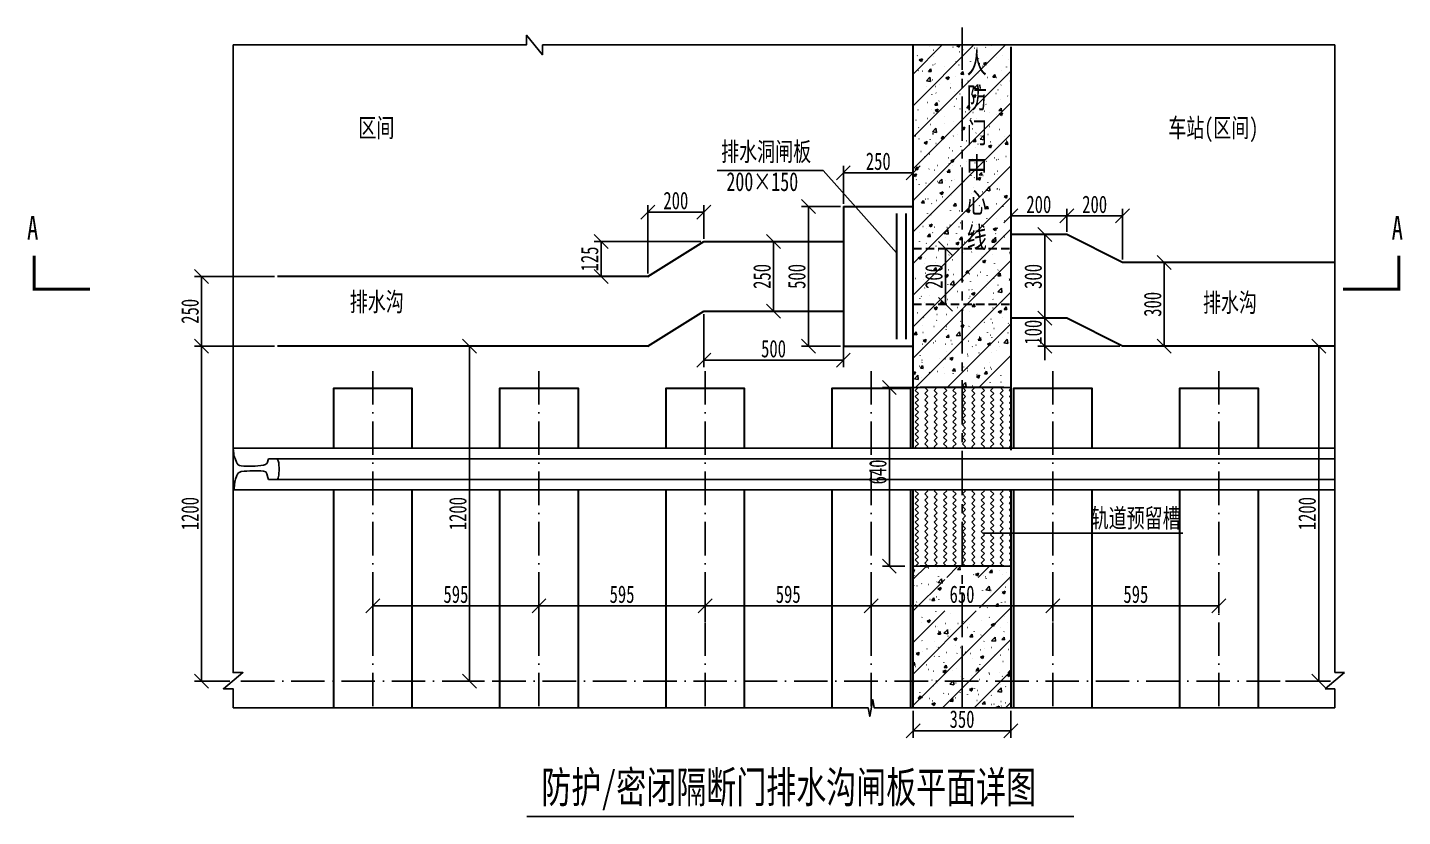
# Model space of a CAD drawing. Header units: inches. Extents: x 536665 to 586219, y -13730 to -6296.
# Drawn here: x 554444 to 559368, y -9518 to -6691 of the extents above; entities that cross this region are included whole.
import ezdxf

# ---------------------------------------------------------------- set-up
doc = ezdxf.new("R2010")
doc.units = ezdxf.units.IN
doc.header["$MEASUREMENT"] = 0
doc.header["$PDSIZE"] = -20
for name, pattern in [('1104', [0.3, 0.2, -0.1]), ('ACAD_ISO10W100', [18, 12, -3, 0, -3]), ('CENTER', [50.8, 31.75, -6.35, 6.35, -6.35])]:
    doc.linetypes.add(name, pattern=pattern)
doc.layers.get('DEFPOINTS').update_dxf_attribs({"color": 250})
for name, color, linetype in [('2', 4, 'Continuous'), ('DIM_IDEN', 3, 'Continuous'), ('DIM_SYMB', 3, 'Continuous'), ('PUB_TEXT', 7, 'Continuous'), ('尺寸标注', 7, 'Continuous'), ('标注', 7, 'Continuous'), ('道床', 6, 'Continuous'), ('道床钢筋', 5, 'Continuous'), ('钢轨', 7, 'Continuous')]:
    doc.layers.add(name, color=color, linetype=linetype)
doc.styles.add('HZ', font='SimSun.ttf', dxfattribs={"width": 0.7})
doc.styles.add('图标注', font='SimSun.ttf', dxfattribs={"width": 0.7})
doc.styles.add('钢筋符号', font='hz-g.shx', dxfattribs={"width": 0.7, "height": 75, "bigfont": '@extfont2.shx'})
doc.dimstyles.new('尺寸标注', dxfattribs={"dimtxt": 62.5, "dimasz": 50, "dimexe": 25, "dimexo": 10, "dimgap": 10, "dimtad": 1, "dimdec": 0, "dimzin": 0, "dimdsep": 46, "dimtxsty": 'HZ', "dimblk": 'OBLIQUE', "dimcen": 0.09, "dimclrt": 7, "dimazin": 2, "dimtfac": 1, "dimtdec": 0, "dimtix": 1, "dimtmove": 1, "dimatfit": 3, "dimfxl": 0, "dimtolj": 1, "dimtzin": 0, "dimarcsym": 0})
pattern_1 = [(0, (605930.54, -5268.755), (33.75, 11.25), [22.5, -4500000000]), (135, (605930.54, -5268.755), (0, 22.4999964), [15.9099, -31.8198]), (225, (605930.54, -5268.755), (2e-15, 22.4999964), [15.9099, -31.8198])]

# ---------------------------------------------------------------- blocks, each defined once
blk = doc.blocks.new('_OBLIQUE')
at = {"color": 0, "linetype": 'ByBlock'}
blk.add_line((-0.5, -0.5), (0.5, 0.5), dxfattribs=at)
blk = doc.blocks.new('*D2')
at = {"layer": 'DEFPOINTS', "color": 0, "transparency": 16777216}
for p in [(557965.5, -7366.4), (557965.5, -7433), (558165.5, -7433)]:
    blk.add_point(p, dxfattribs=at)
at = {"layer": '尺寸标注', "color": 0, "lineweight": -2, "transparency": 16777216}
for p, q in [((557965.5, -7423), (557965.5, -7341.4)), ((558165.5, -7366.4), (557965.5, -7366.4)), ((558165.5, -7423), (558165.5, -7341.4))]:
    blk.add_line(p, q, dxfattribs=at)
at = {"layer": '尺寸标注', "color": 0, "lineweight": -2, "transparency": 16777216, "xscale": 50, "yscale": 50, "zscale": 50, "rotation": 180}
blk.add_blockref('_OBLIQUE', (557965.5, -7366.4), dxfattribs=at)
at = {"layer": '尺寸标注', "color": 0, "lineweight": -2, "transparency": 16777216, "xscale": 50, "yscale": 50, "zscale": 50}
blk.add_blockref('_OBLIQUE', (558165.5, -7366.4), dxfattribs=at)
at = {"layer": '尺寸标注', "color": 7, "transparency": 16777216, "insert": (558065.5, -7325.1), "char_height": 62.5, "attachment_point": 5, "style": 'HZ'}
blk.add_mtext('\\A1;200', dxfattribs=at)
blk = doc.blocks.new('*D9')
at = {"layer": 'DEFPOINTS', "color": 0, "transparency": 16777216}
for p in [(557660.5, -7981), (557530.2, -8621), (557595.7, -8621)]:
    blk.add_point(p, dxfattribs=at)
at = {"layer": '尺寸标注', "color": 0, "lineweight": -2, "transparency": 16777216}
for p, q in [((557650.5, -7981), (557505.2, -7981)), ((557530.2, -7981), (557530.2, -8621)), ((557585.7, -8621), (557505.2, -8621))]:
    blk.add_line(p, q, dxfattribs=at)
at = {"layer": '尺寸标注', "color": 0, "lineweight": -2, "transparency": 16777216, "xscale": 50, "yscale": 50, "zscale": 50}
for p, rotation in [((557530.2, -7981), 90), ((557530.2, -8621), 270)]:
    blk.add_blockref('_OBLIQUE', p, dxfattribs=dict(at, rotation=rotation))
at = {"layer": '尺寸标注', "color": 7, "transparency": 16777216, "insert": (557489, -8283.7), "char_height": 62.5, "attachment_point": 5, "rotation": 90, "style": 'HZ'}
blk.add_mtext('\\A1;640', dxfattribs=at)
blk = doc.blocks.new('*D3')
at = {"layer": 'DEFPOINTS', "color": 0, "transparency": 16777216}
for p in [(558115.5, -8763.5), (557465.5, -8838.3), (558115.5, -8829.3)]:
    blk.add_point(p, dxfattribs=at)
at = {"layer": '尺寸标注', "color": 0, "lineweight": -2, "transparency": 16777216}
for p, q in [((557465.5, -8828.3), (557465.5, -8738.5)), ((557465.5, -8763.5), (558115.5, -8763.5)), ((558115.5, -8819.3), (558115.5, -8738.5))]:
    blk.add_line(p, q, dxfattribs=at)
at = {"layer": '尺寸标注', "color": 0, "lineweight": -2, "transparency": 16777216, "xscale": 50, "yscale": 50, "zscale": 50, "rotation": 180}
blk.add_blockref('_OBLIQUE', (557465.5, -8763.5), dxfattribs=at)
at = {"layer": '尺寸标注', "color": 0, "lineweight": -2, "transparency": 16777216, "xscale": 50, "yscale": 50, "zscale": 50}
blk.add_blockref('_OBLIQUE', (558115.5, -8763.5), dxfattribs=at)
at = {"layer": '尺寸标注', "color": 7, "transparency": 16777216, "insert": (557790.5, -8722.2), "char_height": 62.5, "attachment_point": 5, "style": 'HZ'}
blk.add_mtext('\\A1;650', dxfattribs=at)
blk = doc.blocks.new('*D4')
at = {"layer": 'DEFPOINTS', "color": 0, "transparency": 16777216}
for p in [(556870.5, -8763.5), (557465.5, -8805.7), (556870.5, -8830.3)]:
    blk.add_point(p, dxfattribs=at)
at = {"layer": '尺寸标注', "color": 0, "lineweight": -2, "transparency": 16777216}
for p, q in [((556870.5, -8820.3), (556870.5, -8738.5)), ((557465.5, -8763.5), (556870.5, -8763.5)), ((557465.5, -8795.7), (557465.5, -8738.5))]:
    blk.add_line(p, q, dxfattribs=at)
at = {"layer": '尺寸标注', "color": 0, "lineweight": -2, "transparency": 16777216, "xscale": 50, "yscale": 50, "zscale": 50, "rotation": 180}
blk.add_blockref('_OBLIQUE', (556870.5, -8763.5), dxfattribs=at)
at = {"layer": '尺寸标注', "color": 0, "lineweight": -2, "transparency": 16777216, "xscale": 50, "yscale": 50, "zscale": 50}
blk.add_blockref('_OBLIQUE', (557465.5, -8763.5), dxfattribs=at)
at = {"layer": '尺寸标注', "color": 7, "transparency": 16777216, "insert": (557168, -8722.2), "char_height": 62.5, "attachment_point": 5, "style": 'HZ'}
blk.add_mtext('\\A1;595', dxfattribs=at)
blk = doc.blocks.new('*D10')
at = {"layer": 'DEFPOINTS', "color": 0, "transparency": 16777216}
for p in [(555067.2, -7833), (555338.7, -7833), (555178.4, -9033)]:
    blk.add_point(p, dxfattribs=at)
at = {"layer": '尺寸标注', "color": 0, "lineweight": -2, "transparency": 16777216}
for p, q in [((555328.7, -7833), (555042.2, -7833)), ((555067.2, -9033), (555067.2, -7833)), ((555168.4, -9033), (555042.2, -9033))]:
    blk.add_line(p, q, dxfattribs=at)
at = {"layer": '尺寸标注', "color": 0, "lineweight": -2, "transparency": 16777216, "xscale": 50, "yscale": 50, "zscale": 50}
for p, rotation in [((555067.2, -7833), 90), ((555067.2, -9033), 270)]:
    blk.add_blockref('_OBLIQUE', p, dxfattribs=dict(at, rotation=rotation))
at = {"layer": '尺寸标注', "color": 7, "transparency": 16777216, "insert": (555026, -8433), "char_height": 62.5, "attachment_point": 5, "rotation": 90, "style": 'HZ'}
blk.add_mtext('\\A1;1200', dxfattribs=at)
blk = doc.blocks.new('*D11')
at = {"layer": 'DEFPOINTS', "color": 0, "transparency": 16777216}
for p in [(555067.2, -7583), (555338.7, -7583), (555338.7, -7833)]:
    blk.add_point(p, dxfattribs=at)
at = {"layer": '尺寸标注', "color": 0, "lineweight": -2, "transparency": 16777216}
for p, q in [((555328.7, -7583), (555042.2, -7583)), ((555067.2, -7833), (555067.2, -7583)), ((555328.7, -7833), (555042.2, -7833))]:
    blk.add_line(p, q, dxfattribs=at)
at = {"layer": '尺寸标注', "color": 0, "lineweight": -2, "transparency": 16777216, "xscale": 50, "yscale": 50, "zscale": 50}
for p, rotation in [((555067.2, -7583), 90), ((555067.2, -7833), 270)]:
    blk.add_blockref('_OBLIQUE', p, dxfattribs=dict(at, rotation=rotation))
at = {"layer": '尺寸标注', "color": 7, "transparency": 16777216, "insert": (555026, -7708), "char_height": 62.5, "attachment_point": 5, "rotation": 90, "style": 'HZ'}
blk.add_mtext('\\A1;250', dxfattribs=at)
blk = doc.blocks.new('*D5')
at = {"layer": 'DEFPOINTS', "color": 0, "transparency": 16777216}
for p in [(557365.5, -7333), (557240.2, -7833), (557365.5, -7833)]:
    blk.add_point(p, dxfattribs=at)
at = {"layer": '尺寸标注', "color": 0, "lineweight": -2, "transparency": 16777216}
for p, q in [((557355.5, -7333), (557215.2, -7333)), ((557240.2, -7333), (557240.2, -7833)), ((557355.5, -7833), (557215.2, -7833))]:
    blk.add_line(p, q, dxfattribs=at)
at = {"layer": '尺寸标注', "color": 0, "lineweight": -2, "transparency": 16777216, "xscale": 50, "yscale": 50, "zscale": 50}
for p, rotation in [((557240.2, -7333), 90), ((557240.2, -7833), 270)]:
    blk.add_blockref('_OBLIQUE', p, dxfattribs=dict(at, rotation=rotation))
at = {"layer": '尺寸标注', "color": 7, "transparency": 16777216, "insert": (557199, -7583), "char_height": 62.5, "attachment_point": 5, "rotation": 90, "style": 'HZ'}
blk.add_mtext('\\A1;500', dxfattribs=at)
blk = doc.blocks.new('*D12')
at = {"layer": 'DEFPOINTS', "color": 0, "transparency": 16777216}
for p in [(558459.9, -7533), (558445, -7833), (558514.5, -7833)]:
    blk.add_point(p, dxfattribs=at)
at = {"layer": '尺寸标注', "color": 0, "lineweight": -2, "transparency": 16777216}
for p, q in [((558469.9, -7533), (558539.5, -7533)), ((558514.5, -7533), (558514.5, -7833)), ((558455, -7833), (558539.5, -7833))]:
    blk.add_line(p, q, dxfattribs=at)
at = {"layer": '尺寸标注', "color": 0, "lineweight": -2, "transparency": 16777216, "xscale": 50, "yscale": 50, "zscale": 50}
for p, rotation in [((558514.5, -7533), 90), ((558514.5, -7833), 270)]:
    blk.add_blockref('_OBLIQUE', p, dxfattribs=dict(at, rotation=rotation))
at = {"layer": '尺寸标注', "color": 7, "transparency": 16777216, "insert": (558473.3, -7683), "char_height": 62.5, "attachment_point": 5, "rotation": 90, "style": 'HZ'}
blk.add_mtext('\\A1;300', dxfattribs=at)
blk = doc.blocks.new('*D13')
at = {"layer": 'DEFPOINTS', "color": 0, "transparency": 16777216}
for p in [(556275.5, -8763.5), (556275.5, -8830.3), (556870.5, -8830.3)]:
    blk.add_point(p, dxfattribs=at)
at = {"layer": '尺寸标注', "color": 0, "lineweight": -2, "transparency": 16777216}
for p, q in [((556275.5, -8820.3), (556275.5, -8738.5)), ((556870.5, -8763.5), (556275.5, -8763.5)), ((556870.5, -8820.3), (556870.5, -8738.5))]:
    blk.add_line(p, q, dxfattribs=at)
at = {"layer": '尺寸标注', "color": 0, "lineweight": -2, "transparency": 16777216, "xscale": 50, "yscale": 50, "zscale": 50, "rotation": 180}
blk.add_blockref('_OBLIQUE', (556275.5, -8763.5), dxfattribs=at)
at = {"layer": '尺寸标注', "color": 0, "lineweight": -2, "transparency": 16777216, "xscale": 50, "yscale": 50, "zscale": 50}
blk.add_blockref('_OBLIQUE', (556870.5, -8763.5), dxfattribs=at)
at = {"layer": '尺寸标注', "color": 7, "transparency": 16777216, "insert": (556573, -8722.2), "char_height": 62.5, "attachment_point": 5, "style": 'HZ'}
blk.add_mtext('\\A1;595', dxfattribs=at)
blk = doc.blocks.new('*D14')
at = {"layer": 'DEFPOINTS', "color": 0, "transparency": 16777216}
for p in [(557615.5, -9129.3), (557965.5, -9129.3), (557965.5, -9211)]:
    blk.add_point(p, dxfattribs=at)
at = {"layer": '尺寸标注', "color": 0, "lineweight": -2, "transparency": 16777216}
for p, q in [((557615.5, -9139.3), (557615.5, -9236)), ((557965.5, -9139.3), (557965.5, -9236)), ((557615.5, -9211), (557965.5, -9211))]:
    blk.add_line(p, q, dxfattribs=at)
at = {"layer": '尺寸标注', "color": 0, "lineweight": -2, "transparency": 16777216, "xscale": 50, "yscale": 50, "zscale": 50, "rotation": 180}
blk.add_blockref('_OBLIQUE', (557615.5, -9211), dxfattribs=at)
at = {"layer": '尺寸标注', "color": 0, "lineweight": -2, "transparency": 16777216, "xscale": 50, "yscale": 50, "zscale": 50}
blk.add_blockref('_OBLIQUE', (557965.5, -9211), dxfattribs=at)
at = {"layer": '尺寸标注', "color": 7, "transparency": 16777216, "insert": (557790.5, -9169.7), "char_height": 62.5, "attachment_point": 5, "style": 'HZ'}
blk.add_mtext('\\A1;350', dxfattribs=at)
blk = doc.blocks.new('*D15')
at = {"layer": 'DEFPOINTS', "color": 0, "transparency": 16777216}
for p in [(558115.5, -8673.9), (558710.5, -8673.9), (558710.5, -8763.5)]:
    blk.add_point(p, dxfattribs=at)
at = {"layer": '尺寸标注', "color": 0, "lineweight": -2, "transparency": 16777216}
for p, q in [((558115.5, -8683.9), (558115.5, -8788.5)), ((558710.5, -8683.9), (558710.5, -8788.5)), ((558115.5, -8763.5), (558710.5, -8763.5))]:
    blk.add_line(p, q, dxfattribs=at)
at = {"layer": '尺寸标注', "color": 0, "lineweight": -2, "transparency": 16777216, "xscale": 50, "yscale": 50, "zscale": 50, "rotation": 180}
blk.add_blockref('_OBLIQUE', (558115.5, -8763.5), dxfattribs=at)
at = {"layer": '尺寸标注', "color": 0, "lineweight": -2, "transparency": 16777216, "xscale": 50, "yscale": 50, "zscale": 50}
blk.add_blockref('_OBLIQUE', (558710.5, -8763.5), dxfattribs=at)
at = {"layer": '尺寸标注', "color": 7, "transparency": 16777216, "insert": (558413, -8722.2), "char_height": 62.5, "attachment_point": 5, "style": 'HZ'}
blk.add_mtext('\\A1;595', dxfattribs=at)
blk = doc.blocks.new('*D16')
at = {"layer": 'DEFPOINTS', "color": 0, "transparency": 16777216}
for p in [(557731.4, -7483), (557760.7, -7483), (557739.1, -7683)]:
    blk.add_point(p, dxfattribs=at)
at = {"layer": '尺寸标注', "color": 0, "lineweight": -2, "transparency": 16777216}
for p, q in [((557750.7, -7483), (557706.4, -7483)), ((557731.4, -7683), (557731.4, -7483)), ((557729.1, -7683), (557706.4, -7683))]:
    blk.add_line(p, q, dxfattribs=at)
at = {"layer": '尺寸标注', "color": 0, "lineweight": -2, "transparency": 16777216, "xscale": 50, "yscale": 50, "zscale": 50}
for p, rotation in [((557731.4, -7483), 90), ((557731.4, -7683), 270)]:
    blk.add_blockref('_OBLIQUE', p, dxfattribs=dict(at, rotation=rotation))
at = {"layer": '尺寸标注', "color": 7, "transparency": 16777216, "insert": (557690.1, -7583), "char_height": 62.5, "attachment_point": 5, "rotation": 90, "style": 'HZ'}
blk.add_mtext('\\A1;200', dxfattribs=at)
blk = doc.blocks.new('*D21')
at = {"layer": 'DEFPOINTS', "color": 0, "transparency": 16777216}
for p in [(557615.5, -7212), (557365.5, -7333), (557615.5, -7333)]:
    blk.add_point(p, dxfattribs=at)
at = {"layer": '尺寸标注', "color": 0, "lineweight": -2, "transparency": 16777216}
for p, q in [((557365.5, -7323), (557365.5, -7187)), ((557615.5, -7323), (557615.5, -7187)), ((557365.5, -7212), (557615.5, -7212))]:
    blk.add_line(p, q, dxfattribs=at)
at = {"layer": '尺寸标注', "color": 0, "lineweight": -2, "transparency": 16777216, "xscale": 50, "yscale": 50, "zscale": 50, "rotation": 180}
blk.add_blockref('_OBLIQUE', (557365.5, -7212), dxfattribs=at)
at = {"layer": '尺寸标注', "color": 0, "lineweight": -2, "transparency": 16777216, "xscale": 50, "yscale": 50, "zscale": 50}
blk.add_blockref('_OBLIQUE', (557615.5, -7212), dxfattribs=at)
at = {"layer": '尺寸标注', "color": 7, "transparency": 16777216, "insert": (557490.5, -7170.7), "char_height": 62.5, "attachment_point": 5, "style": 'HZ'}
blk.add_mtext('\\A1;250', dxfattribs=at)
blk = doc.blocks.new('*D22')
at = {"layer": 'DEFPOINTS', "color": 0, "transparency": 16777216}
for p in [(556087.8, -7833), (556026.3, -9033), (556087.8, -9033)]:
    blk.add_point(p, dxfattribs=at)
at = {"layer": '尺寸标注', "color": 0, "lineweight": -2, "transparency": 16777216}
for p, q in [((556077.8, -7833), (556001.3, -7833)), ((556026.3, -7833), (556026.3, -9033)), ((556077.8, -9033), (556001.3, -9033))]:
    blk.add_line(p, q, dxfattribs=at)
at = {"layer": '尺寸标注', "color": 0, "lineweight": -2, "transparency": 16777216, "xscale": 50, "yscale": 50, "zscale": 50}
for p, rotation in [((556026.3, -7833), 90), ((556026.3, -9033), 270)]:
    blk.add_blockref('_OBLIQUE', p, dxfattribs=dict(at, rotation=rotation))
at = {"layer": '尺寸标注', "color": 7, "transparency": 16777216, "insert": (555985.1, -8433), "char_height": 62.5, "attachment_point": 5, "rotation": 90, "style": 'HZ'}
blk.add_mtext('\\A1;1200', dxfattribs=at)
blk = doc.blocks.new('*D23')
at = {"layer": 'DEFPOINTS', "color": 0, "transparency": 16777216}
for p in [(558065.7, -7433), (558065.5, -7733), (558086.6, -7733)]:
    blk.add_point(p, dxfattribs=at)
at = {"layer": '尺寸标注', "color": 0, "lineweight": -2, "transparency": 16777216}
for p, q in [((558075.7, -7433), (558111.6, -7433)), ((558086.6, -7433), (558086.6, -7733)), ((558075.5, -7733), (558111.6, -7733))]:
    blk.add_line(p, q, dxfattribs=at)
at = {"layer": '尺寸标注', "color": 0, "lineweight": -2, "transparency": 16777216, "xscale": 50, "yscale": 50, "zscale": 50}
for p, rotation in [((558086.6, -7433), 90), ((558086.6, -7733), 270)]:
    blk.add_blockref('_OBLIQUE', p, dxfattribs=dict(at, rotation=rotation))
at = {"layer": '尺寸标注', "color": 7, "transparency": 16777216, "insert": (558045.4, -7583), "char_height": 62.5, "attachment_point": 5, "rotation": 90, "style": 'HZ'}
blk.add_mtext('\\A1;300', dxfattribs=at)
blk = doc.blocks.new('*D24')
at = {"layer": 'DEFPOINTS', "color": 0, "transparency": 16777216}
for p in [(558365.5, -7366.4), (558165.5, -7433), (558365.5, -7533)]:
    blk.add_point(p, dxfattribs=at)
at = {"layer": '尺寸标注', "color": 0, "lineweight": -2, "transparency": 16777216}
for p, q in [((558165.5, -7423), (558165.5, -7341.4)), ((558165.5, -7366.4), (558365.5, -7366.4)), ((558365.5, -7523), (558365.5, -7341.4))]:
    blk.add_line(p, q, dxfattribs=at)
at = {"layer": '尺寸标注', "color": 0, "lineweight": -2, "transparency": 16777216, "xscale": 50, "yscale": 50, "zscale": 50, "rotation": 180}
blk.add_blockref('_OBLIQUE', (558165.5, -7366.4), dxfattribs=at)
at = {"layer": '尺寸标注', "color": 0, "lineweight": -2, "transparency": 16777216, "xscale": 50, "yscale": 50, "zscale": 50}
blk.add_blockref('_OBLIQUE', (558365.5, -7366.4), dxfattribs=at)
at = {"layer": '尺寸标注', "color": 7, "transparency": 16777216, "insert": (558265.5, -7325.1), "char_height": 62.5, "attachment_point": 5, "style": 'HZ'}
blk.add_mtext('\\A1;200', dxfattribs=at)
blk = doc.blocks.new('*D25')
at = {"layer": 'DEFPOINTS', "color": 0, "transparency": 16777216}
for p in [(558938.6, -7833), (558938.6, -9033), (559067.8, -9033)]:
    blk.add_point(p, dxfattribs=at)
at = {"layer": '尺寸标注', "color": 0, "lineweight": -2, "transparency": 16777216}
for p, q in [((558948.6, -7833), (559092.8, -7833)), ((559067.8, -7833), (559067.8, -9033)), ((558948.6, -9033), (559092.8, -9033))]:
    blk.add_line(p, q, dxfattribs=at)
at = {"layer": '尺寸标注', "color": 0, "lineweight": -2, "transparency": 16777216, "xscale": 50, "yscale": 50, "zscale": 50}
for p, rotation in [((559067.8, -7833), 90), ((559067.8, -9033), 270)]:
    blk.add_blockref('_OBLIQUE', p, dxfattribs=dict(at, rotation=rotation))
at = {"layer": '尺寸标注', "color": 7, "transparency": 16777216, "insert": (559026.5, -8433), "char_height": 62.5, "attachment_point": 5, "rotation": 90, "style": 'HZ'}
blk.add_mtext('\\A1;1200', dxfattribs=at)
blk = doc.blocks.new('*D26')
at = {"layer": 'DEFPOINTS', "color": 0, "transparency": 16777216}
for p in [(557115.5, -7458), (557115.5, -7708), (557115.5, -7708)]:
    blk.add_point(p, dxfattribs=at)
at = {"layer": '尺寸标注', "color": 0, "lineweight": -2, "transparency": 16777216}
for p, q in [((557105.5, -7458), (557090.5, -7458)), ((557115.5, -7458), (557115.5, -7708)), ((557105.5, -7708), (557090.5, -7708))]:
    blk.add_line(p, q, dxfattribs=at)
at = {"layer": '尺寸标注', "color": 0, "lineweight": -2, "transparency": 16777216, "xscale": 50, "yscale": 50, "zscale": 50}
for p, rotation in [((557115.5, -7458), 90), ((557115.5, -7708), 270)]:
    blk.add_blockref('_OBLIQUE', p, dxfattribs=dict(at, rotation=rotation))
at = {"layer": '尺寸标注', "color": 7, "transparency": 16777216, "insert": (557074.3, -7583), "char_height": 62.5, "attachment_point": 5, "rotation": 90, "style": 'HZ'}
blk.add_mtext('\\A1;250', dxfattribs=at)
blk = doc.blocks.new('*D27')
at = {"layer": 'DEFPOINTS', "color": 0, "transparency": 16777216}
for p in [(556865.5, -7708), (557365.5, -7708), (556865.5, -7883.5)]:
    blk.add_point(p, dxfattribs=at)
at = {"layer": '尺寸标注', "color": 0, "lineweight": -2, "transparency": 16777216}
for p, q in [((556865.5, -7718), (556865.5, -7908.5)), ((557365.5, -7718), (557365.5, -7908.5)), ((557365.5, -7883.5), (556865.5, -7883.5))]:
    blk.add_line(p, q, dxfattribs=at)
at = {"layer": '尺寸标注', "color": 0, "lineweight": -2, "transparency": 16777216, "xscale": 50, "yscale": 50, "zscale": 50, "rotation": 180}
blk.add_blockref('_OBLIQUE', (556865.5, -7883.5), dxfattribs=at)
at = {"layer": '尺寸标注', "color": 0, "lineweight": -2, "transparency": 16777216, "xscale": 50, "yscale": 50, "zscale": 50}
blk.add_blockref('_OBLIQUE', (557365.5, -7883.5), dxfattribs=at)
at = {"layer": '尺寸标注', "color": 7, "transparency": 16777216, "insert": (557115.5, -7842.3), "char_height": 62.5, "attachment_point": 5, "style": 'HZ'}
blk.add_mtext('\\A1;500', dxfattribs=at)
blk = doc.blocks.new('*D28')
at = {"layer": 'DEFPOINTS', "color": 0, "transparency": 16777216}
for p in [(556665.5, -7352.7), (556865.5, -7458), (556665.5, -7583)]:
    blk.add_point(p, dxfattribs=at)
at = {"layer": '尺寸标注', "color": 0, "lineweight": -2, "transparency": 16777216}
for p, q in [((556665.5, -7573), (556665.5, -7327.7)), ((556865.5, -7448), (556865.5, -7327.7)), ((556865.5, -7352.7), (556665.5, -7352.7))]:
    blk.add_line(p, q, dxfattribs=at)
at = {"layer": '尺寸标注', "color": 0, "lineweight": -2, "transparency": 16777216, "xscale": 50, "yscale": 50, "zscale": 50, "rotation": 180}
blk.add_blockref('_OBLIQUE', (556665.5, -7352.7), dxfattribs=at)
at = {"layer": '尺寸标注', "color": 0, "lineweight": -2, "transparency": 16777216, "xscale": 50, "yscale": 50, "zscale": 50}
blk.add_blockref('_OBLIQUE', (556865.5, -7352.7), dxfattribs=at)
at = {"layer": '尺寸标注', "color": 7, "transparency": 16777216, "insert": (556765.5, -7311.4), "char_height": 62.5, "attachment_point": 5, "style": 'HZ'}
blk.add_mtext('\\A1;200', dxfattribs=at)
blk = doc.blocks.new('*D29')
at = {"layer": 'DEFPOINTS', "color": 0, "transparency": 16777216}
for p in [(556865.5, -7458), (556498.2, -7583), (556665.5, -7583)]:
    blk.add_point(p, dxfattribs=at)
at = {"layer": '尺寸标注', "color": 0, "lineweight": -2, "transparency": 16777216}
for p, q in [((556855.5, -7458), (556473.2, -7458)), ((556498.2, -7458), (556498.2, -7583)), ((556655.5, -7583), (556473.2, -7583))]:
    blk.add_line(p, q, dxfattribs=at)
at = {"layer": '尺寸标注', "color": 0, "lineweight": -2, "transparency": 16777216, "xscale": 50, "yscale": 50, "zscale": 50}
for p, rotation in [((556498.2, -7458), 90), ((556498.2, -7583), 270)]:
    blk.add_blockref('_OBLIQUE', p, dxfattribs=dict(at, rotation=rotation))
at = {"layer": '尺寸标注', "color": 7, "transparency": 16777216, "insert": (556457, -7520.5), "char_height": 62.5, "attachment_point": 5, "rotation": 90, "style": 'HZ'}
blk.add_mtext('\\A1;125', dxfattribs=at)
blk = doc.blocks.new('*D30')
at = {"layer": 'DEFPOINTS', "color": 0, "transparency": 16777216}
for p in [(558086.6, -7733), (558165.5, -7733), (558365.5, -7833)]:
    blk.add_point(p, dxfattribs=at)
at = {"layer": '尺寸标注', "color": 0, "lineweight": -2, "transparency": 16777216}
for p, q in [((558086.6, -7733), (558086.6, -7683)), ((558155.5, -7733), (558061.6, -7733)), ((558086.6, -7833), (558086.6, -7733)), ((558355.5, -7833), (558061.6, -7833)), ((558086.6, -7833), (558086.6, -7883))]:
    blk.add_line(p, q, dxfattribs=at)
at = {"layer": '尺寸标注', "color": 0, "lineweight": -2, "transparency": 16777216, "xscale": 50, "yscale": 50, "zscale": 50}
for p, rotation in [((558086.6, -7733), 270), ((558086.6, -7833), 90)]:
    blk.add_blockref('_OBLIQUE', p, dxfattribs=dict(at, rotation=rotation))
at = {"layer": '尺寸标注', "color": 7, "transparency": 16777216, "insert": (558045.4, -7783), "char_height": 62.5, "attachment_point": 5, "rotation": 90, "style": 'HZ'}
blk.add_mtext('\\A1;100', dxfattribs=at)
blk = doc.blocks.new('*D44')
at = {"layer": 'DEFPOINTS', "color": 0, "transparency": 16777216}
for p in [(555680.5, -8763.5), (555680.5, -8866.3), (556275.5, -8866.3)]:
    blk.add_point(p, dxfattribs=at)
at = {"layer": '尺寸标注', "color": 0, "lineweight": -2, "transparency": 16777216}
for p, q in [((555680.5, -8856.3), (555680.5, -8738.5)), ((556275.5, -8763.5), (555680.5, -8763.5)), ((556275.5, -8856.3), (556275.5, -8738.5))]:
    blk.add_line(p, q, dxfattribs=at)
at = {"layer": '尺寸标注', "color": 0, "lineweight": -2, "transparency": 16777216, "xscale": 50, "yscale": 50, "zscale": 50, "rotation": 180}
blk.add_blockref('_OBLIQUE', (555680.5, -8763.5), dxfattribs=at)
at = {"layer": '尺寸标注', "color": 0, "lineweight": -2, "transparency": 16777216, "xscale": 50, "yscale": 50, "zscale": 50}
blk.add_blockref('_OBLIQUE', (556275.5, -8763.5), dxfattribs=at)
at = {"layer": '尺寸标注', "color": 7, "transparency": 16777216, "insert": (555978, -8722.2), "char_height": 62.5, "attachment_point": 5, "style": 'HZ'}
blk.add_mtext('\\A1;595', dxfattribs=at)

msp = doc.modelspace()

# ---------------------------------------------------------------- hatches: boundary and pattern name
at = {"layer": '尺寸标注'}
h = msp.add_hatch(dxfattribs=at)
h.set_pattern_fill('钢筋混凝土', color=0, scale=80, style=0)
h.set_pattern_definition([(45, (605930.54, -5268.755), (-56.56854, 56.56854), []), (50, (605930.54, -5268.755), (114.76163, -10.04035), [12, -132]), (355, (605930.54, -5268.76), (-22.20018, 120.35076), [9.6, -105.6]), (100.4514, (605940.1, -5269.59), (92.56147, 110.31029), [10.1984, -112.18272]), (46.1842, (605930.54, -5236.76), (170.75854, -26.48303), [18, -198]), (96.6356, (605944.77, -5238.96), (149.546, 155.85885), [15.2977, -168.2741]), (351.1842, (605930.54, -5236.76), (149.5459, 155.859), [14.4, -158.4]), (21, (605946.54, -5244.755), (95.50512, -64.41903), [12, -132]), (326, (605946.54, -5244.76), (38.9305, 116.024), [9.6, -105.6]), (71.4514, (605954.5, -5250.12), (134.43557, 51.60486), [10.1984, -112.18272]), (37.5, (605930.54, -5268.755), (1.945577, 53.263017), [0.8, -104.32, 0.8, -107.2, 0.8, -106]), (7.5, (605930.54, -5268.755), (42.091126, 63.105874), [0.8, -61.12, 0.8, -101.92, 0.8, -40.4]), (327.5, (605894.86, -5268.755), (85.41159, -3.60878), [0.8, -40, 0.8, -124.8, 0.8, -165.6]), (317.5, (605878.86, -5268.755), (93.30979, 16.0168), [0.8, -52, 0.8, -82.88, 0.8, -117.6])])
h.paths.add_polyline_path([(557965.5, -6753.8), (557615.5, -6753.8), (557615.5, -7483), (557965.5, -7483)], flags=16)
h.paths.add_polyline_path([(557965.5, -6753.8), (557615.5, -6753.8), (557615.5, -7483), (557965.5, -7483)], flags=17)
h.paths.add_polyline_path([(557965.5, -6753.8), (557615.5, -6753.8), (557615.5, -7981), (557965.5, -7981)])
h.paths.add_polyline_path([(557965.5, -8621), (557790.5, -8621), (557790.5, -9033), (557965.5, -9033)])
h.paths.add_polyline_path([(557790.5, -8621), (557615.5, -8621), (557615.5, -9033), (557790.5, -9033), (557790.5, -8935.2)])
h.paths.add_polyline_path([(557790.5, -9033), (557710.4, -9033), (557615.5, -9033), (557615.5, -9129.3), (557790.5, -9129.3)])
h.paths.add_polyline_path([(557965.5, -9033), (557790.5, -9033), (557790.5, -9129.3), (557965.5, -9129.3)])
h.paths.add_polyline_path([(557777.5, -7579.5), (557897.5, -7579.5), (557897.5, -6756.1), (557777.5, -6756.1)], flags=16)
h.paths.add_polyline_path([(557728.4, -8781.6), (557852.9, -8781.6), (557852.9, -8661.5), (557728.4, -8661.5)])
h.paths.add_polyline_path([(557777.5, -7579.5), (557897.5, -7579.5), (557897.5, -6756.1), (557777.5, -6756.1)], flags=16)
h = msp.add_hatch(dxfattribs=at)
h.set_pattern_fill('条板栏杆', color=0, scale=10)
h.set_pattern_definition(pattern_1)
h.paths.add_polyline_path([(557615.5, -7981), (557965.5, -7981), (557965.5, -8198.2), (557615.5, -8198.2)])
h = msp.add_hatch(dxfattribs=at)
h.set_pattern_fill('条板栏杆', color=0, scale=10)
h.set_pattern_definition(pattern_1)
h.paths.add_polyline_path([(557615.5, -8348.2), (557965.5, -8348.2), (557965.5, -8621), (557615.5, -8621)])

# ---------------------------------------------------------------- linework, layer by layer
at = {"color": 4, "linetype": 'ByBlock', "lineweight": 30}
for p, q in [((557615.5, -8198.2), (557615.5, -6753.8)), ((557965.5, -6760.8), (557965.5, -8205.2)), ((557365.5, -7333), (557365.5, -7833)), ((557365.5, -7333), (557615.5, -7333)), ((557555.3, -7358), (557555.3, -7808)), ((557589.2, -7358), (557589.2, -7808)), ((558165.9, -7433), (557965.5, -7433)), ((558365.5, -7533), (558165.5, -7433)), ((556665.5, -7583), (556865.5, -7458)), ((556865.5, -7458), (557365.5, -7458)), ((559125.5, -7533), (558365.5, -7533)), ((556665.5, -7583), (555338.7, -7583)), ((556665.5, -7833), (556865.5, -7708)), ((556865.5, -7708), (557365.5, -7708)), ((558165.5, -7733), (557965.5, -7733)), ((558365.5, -7833), (558165.5, -7733)), ((556665.5, -7833), (555338.7, -7833)), ((557365.5, -7833), (557615.5, -7833)), ((559125.5, -7833), (558365.5, -7833)), ((557615.5, -9129.3), (557615.5, -8348.2)), ((557965.5, -8348.2), (557965.5, -9129.3))]:
    msp.add_line(p, q, dxfattribs=at)
at = {"color": 2}
for q in [(556913.3, -7203.2), (557555.3, -7498.8)]:
    msp.add_line((557292.8, -7203.2), q, dxfattribs=at)
at = {"color": 0, "linetype": '1104', "lineweight": 30, "ltscale": 150}
for p, q in [((557615.5, -7483), (557965.5, -7483)), ((557615.5, -7683), (557965.5, -7683))]:
    msp.add_line(p, q, dxfattribs=at)
at = {"color": 2, "linetype": 'ByBlock', "lineweight": 30}
for p, q in [((557940.5, -7981), (557640.5, -7981)), ((557940.5, -8621), (557640.5, -8621))]:
    msp.add_line(p, q, dxfattribs=at)
at = {"color": 4, "linetype": 'ByBlock', "lineweight": 30}
for points in [[(555540.5, -8198.2), (555540.5, -7983), (555820.5, -7983), (555820.5, -8198.2)], [(556135.5, -8198.2), (556135.5, -7983), (556415.5, -7983), (556415.5, -8198.2)], [(556730.5, -8198.2), (556730.5, -7983), (557010.5, -7983), (557010.5, -8198.2)], [(557325.5, -8198.2), (557325.5, -7983), (557605.5, -7983), (557605.5, -8198.2)], [(557975.5, -8198.2), (557975.5, -7983), (558255.5, -7983), (558255.5, -8198.2)], [(558570.5, -8198.2), (558570.5, -7983), (558850.5, -7983), (558850.5, -8198.2)], [(555540.5, -9129.3), (555540.5, -8348.2)], [(555820.5, -8348.2), (555820.5, -9129.3)], [(556135.5, -9129.3), (556135.5, -8348.2)], [(556415.5, -8348.2), (556415.5, -9129.3)], [(556730.5, -9129.3), (556730.5, -8348.2)], [(557010.5, -8348.2), (557010.5, -9129.3)], [(557325.5, -9129.3), (557325.5, -8348.2)], [(557605.5, -8348.2), (557605.5, -9129.3)], [(557975.5, -9129.3), (557975.5, -8348.2)], [(558255.5, -8348.2), (558255.5, -9129.3)], [(558570.5, -9129.3), (558570.5, -8348.2)], [(558850.5, -8348.2), (558850.5, -9129.3)]]:
    msp.add_lwpolyline(points, dxfattribs=at)
at = {"layer": '2'}
msp.add_line((558191.5, -9518.3), (556231.8, -9518.3), dxfattribs=at)
at = {"layer": 'DIM_IDEN'}
msp.add_line((558581.2, -8502.8), (557866.7, -8502.8), dxfattribs=at)
at = {"layer": 'DIM_SYMB', "const_width": 10}
for points in [[(554467.8, -7508.8), (554467.8, -7628.8), (554667.8, -7628.8)], [(559154.9, -7628.8), (559354.9, -7628.8), (559354.9, -7508.8)]]:
    msp.add_lwpolyline(points, dxfattribs=at)
at = {"layer": '尺寸标注', "color": 6, "linetype": 'ACAD_ISO10W100', "ltscale": 10}
for p, q in [((555680.5, -7922.3), (555680.5, -9129.3)), ((556275.5, -7922.3), (556275.5, -9129.3)), ((556870.5, -7922.3), (556870.5, -9129.3)), ((557465.5, -7922.3), (557465.5, -9129.3)), ((558115.5, -7922.3), (558115.5, -9129.3)), ((558710.5, -7922.3), (558710.5, -9129.3)), ((559109.9, -9033), (555178.4, -9033))]:
    msp.add_line(p, q, dxfattribs=at)
at = {"layer": '尺寸标注', "color": 0}
msp.add_line((557965.5, -7981), (557640.5, -7981), dxfattribs=at)
for points in [[(557615.5, -7981), (557965.5, -7981), (557965.5, -8198.2), (557615.5, -8198.2)], [(557615.5, -8348.2), (557965.5, -8348.2), (557965.5, -8621), (557615.5, -8621)], [(557615.5, -8621), (557965.5, -8621), (557965.5, -9129.3), (557615.5, -9129.3)]]:
    msp.add_lwpolyline(points, close=True, dxfattribs=at)
msp.add_lwpolyline([(555180.2, -9129.3), (557454.9, -9129.3), (557460.2, -9159.5), (557470.9, -9099.2), (557476.2, -9129.3), (559125.5, -9129.3)], dxfattribs=at)
at = {"layer": '标注', "color": 2, "linetype": 'ByBlock'}
for p in [(557692.2, -7981), (557692.9, -7981)]:
    msp.add_line(p, (557692.9, -7981.3), dxfattribs=at)
at = {"layer": '道床', "color": 2, "linetype": 'ByBlock'}
msp.add_line((557790.5, -8935.2), (557790.5, -9033), dxfattribs=at)
at = {"layer": '道床钢筋', "color": 2, "linetype": 'ByBlock'}
msp.add_line((559125.5, -7295.1), (559125.5, -7414.8), dxfattribs=at)
at = {"layer": '钢轨', "color": 2, "linetype": 'CENTER', "ltscale": 5}
for p, q in [((557790.5, -9129.3), (557790.5, -6691.1)), ((556240.5, -7833), (555338.7, -7833))]:
    msp.add_line(p, q, dxfattribs=at)
at = {"layer": '钢轨', "color": 2}
for p, q in [((559125.5, -6753.8), (559125.5, -9002.5)), ((555180.2, -8198.2), (555182.9, -8218.5)), ((556153.9, -8198.2), (555180.2, -8198.2)), ((555338.7, -8198.2), (556107.8, -8198.2)), ((556153.9, -8198.2), (556748.9, -8198.2)), ((556748.9, -8198.2), (557357.8, -8198.2)), ((557357.8, -8198.2), (557940.5, -8198.2)), ((558007.8, -8198.2), (557940.5, -8198.2)), ((558588.5, -8198.2), (558007.8, -8198.2)), ((559125.5, -8198.2), (558588.5, -8198.2)), ((555187, -8235.3), (555191.8, -8248.7)), ((555296.5, -8257.3), (555289.1, -8259.9)), ((555301.9, -8252.3), (555296.5, -8257.3)), ((555301.9, -8252.3), (555306.9, -8236.2)), ((555306.9, -8236.2), (555301.9, -8252.3)), ((557940.5, -8236.2), (555306.9, -8236.2)), ((555344.2, -8259.1), (555344.6, -8269)), ((557940.5, -8236.2), (559125.5, -8236.2)), ((555183.8, -8343.4), (555186, -8318.2)), ((555188.6, -8309.9), (555192.9, -8296.2)), ((555289.5, -8280.8), (555296.7, -8283.7)), ((555296.7, -8283.7), (555300.8, -8290.8)), ((555300.8, -8290.8), (555304.6, -8303.1)), ((555304.6, -8303.1), (555306.6, -8310.2)), ((555338.7, -8310.2), (555306.6, -8310.2)), ((555307.9, -8310.2), (555307.9, -8310.2)), ((555340.9, -8305.3), (555338.7, -8310.2)), ((555338.7, -8310.2), (557940.5, -8310.2)), ((555343.5, -8295.3), (555340.9, -8305.3)), ((555344.1, -8288.4), (555343.5, -8295.3)), ((555344.6, -8278.9), (555344.1, -8288.4)), ((559125.5, -8310.2), (557940.5, -8310.2)), ((555182.5, -8346), (555180.2, -8348.2)), ((556191.7, -8348.2), (555180.2, -8348.2)), ((555183.8, -8343.4), (555182.5, -8346)), ((556786.7, -8348.2), (556191.7, -8348.2)), ((557464, -8348.2), (556786.7, -8348.2)), ((557940.5, -8348.2), (557464, -8348.2)), ((557940.5, -8348.2), (558114, -8348.2)), ((558114, -8348.2), (558626.7, -8348.2)), ((558500.5, -8348.2), (558225.6, -8348.2)), ((558626.7, -8348.2), (559125.5, -8348.2)), ((559160.5, -9002.5), (559090.5, -9060.4)), ((559125.5, -9002.5), (559160.5, -9002.5)), ((559125.5, -9060.4), (559090.5, -9060.4)), ((559125.5, -9060.4), (559125.5, -9129.3))]:
    msp.add_line(p, q, dxfattribs=at)
for points in [[(555180.2, -6753.8), (555973.4, -6753.8), (556230.7, -6753.8), (556230.7, -6718.8), (556288.5, -6788.8), (556288.5, -6753.8), (559125.5, -6753.8)], [(555180.2, -6753.8), (555180.2, -9002.6), (555215.2, -9002.6), (555145.2, -9060.4), (555180.2, -9060.4), (555180.2, -9129.3)]]:
    msp.add_lwpolyline(points, dxfattribs=at)
for centre, radius, start, end in [((555222.6, -8217.7), 39.7, 181.0309, 206.2689), ((555210.5, -8242), 19.8, 199.7151, 265.6001), ((555239.4, -7866), 397, 265.5995, 277.1816), ((555329.6, -8247.8), 12.9, 17.5245, 64.4363), ((555264.9, -8263.4), 79.4, 3.1439, 14.2335), ((555046.9, -8275.4), 297.7, 359.3267, 1.2369), ((555225, -8325.9), 39.7, 156.2425, 168.8262), ((555211.8, -8302.1), 19.8, 96.9113, 162.7963), ((555257.2, -8676.5), 397, 85.3298, 96.9119)]:
    msp.add_arc(centre, radius, start, end, dxfattribs=at)

# ---------------------------------------------------------------- texts
at = {"layer": 'PUB_TEXT', "style": '图标注', "width": 0.7}
for s, height, p in [('区间', 67.52, (555628.8, -7084.1)), ('车站(区间)', 67.52, (558529.2, -7084.1)), ('排水洞闸板', 67.52, (556927.8, -7169.7)), ('200×150', 67.52, (556946.6, -7277.1)), ('A', 85, (554442.1, -7451.3)), ('A', 85, (559329.1, -7451.3)), ('排水沟', 67.52, (555597.8, -7707.6)), ('排水沟', 67.52, (558653.2, -7710.4)), ('轨道预留槽', 67.52, (558251.1, -8482.8))]:
    msp.add_text(s, height=height, dxfattribs=at).set_placement(p)
at = {"layer": '尺寸标注', "color": 0, "lineweight": 5, "ltscale": 0.5, "style": 'HZ', "width": 0.7}
msp.add_text('防护/密闭隔断门排水沟闸板平面详图', height=112.5, rotation=360, dxfattribs=at).set_placement((556283.7, -9469.2))
at = {"layer": '尺寸标注', "color": 0, "insert": (557807.6, -6780.3), "char_height": 75, "attachment_point": 1, "style": '钢筋符号'}
msp.add_mtext_dynamic_manual_height_columns('{\\fSimSun|b0|i0|c134|p2;人防门中心线}', width=75, gutter_width=375, heights=[0], dxfattribs=at)

# ---------------------------------------------------------------- dimensions: what is measured, and where the dimension line sits
at = {"layer": '尺寸标注', "color": 0}
for base, p1, p2, override, picture, middle in [((557615.5, -7212), (557365.5, -7333), (557615.5, -7333), {"dimfxl": 2.5, "dimarcsym": 2}, '*D21', (557490.5, -7170.7)), ((556665.5, -7352.7), (556865.5, -7458), (556665.5, -7583), {"dimfxl": 2.5, "dimarcsym": 2}, '*D28', (556765.5, -7311.4)), ((557965.5, -7366.4), (558165.5, -7433), (557965.5, -7433), {"dimfxl": 3, "dimarcsym": 2}, '*D2', (558065.5, -7325.1)), ((558365.5, -7366.4), (558165.5, -7433), (558365.5, -7533), {"dimfxl": 2.5, "dimarcsym": 2}, '*D24', (558265.5, -7325.1)), ((556865.5, -7883.5), (557365.5, -7708), (556865.5, -7708), {"dimfxl": 2.5, "dimarcsym": 2}, '*D27', (557115.5, -7842.3)), ((555680.5, -8763.5), (556275.5, -8866.3), (555680.5, -8866.3), {"dimfxl": 2.5, "dimarcsym": 2}, '*D44', (555978, -8722.2)), ((556275.5, -8763.5), (556870.5, -8830.3), (556275.5, -8830.3), {"dimfxl": 3, "dimarcsym": 2}, '*D13', (556573, -8722.2)), ((556870.5, -8763.5), (557465.5, -8805.7), (556870.5, -8830.3), {"dimfxl": 3, "dimarcsym": 2}, '*D4', (557168, -8722.2)), ((558115.5, -8763.5), (557465.5, -8838.3), (558115.5, -8829.3), {"dimfxl": 3, "dimarcsym": 2}, '*D3', (557790.5, -8722.2)), ((558710.5, -8763.5), (558115.5, -8673.9), (558710.5, -8673.9), {"dimfxl": 3, "dimarcsym": 2}, '*D15', (558413, -8722.2)), ((557965.5, -9211), (557615.5, -9129.3), (557965.5, -9129.3), {"dimfxl": 3, "dimarcsym": 2}, '*D14', (557790.5, -9169.7))]:
    dim = msp.add_linear_dim(base=base, p1=p1, p2=p2, dimstyle='尺寸标注', override=override, dxfattribs=at)
    dim.commit()
    dim.dimension.update_dxf_attribs({"geometry": picture, "text_midpoint": middle})
for base, p1, p2, override, picture, middle in [((557240.2, -7833), (557365.5, -7333), (557365.5, -7833), {"dimfxl": 3, "dimarcsym": 2}, '*D5', (557199, -7583)), ((556498.2, -7583), (556865.5, -7458), (556665.5, -7583), {"dimfxl": 2.5, "dimarcsym": 2}, '*D29', (556457, -7520.5)), ((557115.5, -7708), (557115.5, -7458), (557115.5, -7708), {"dimfxl": 2.5, "dimarcsym": 2}, '*D26', (557074.3, -7583)), ((558086.6, -7733), (558065.7, -7433), (558065.5, -7733), {"dimfxl": 2.5, "dimarcsym": 2}, '*D23', (558045.4, -7583)), ((557731.4, -7483), (557739.1, -7683), (557760.7, -7483), {"dimfxl": 3, "dimarcsym": 2}, '*D16', (557690.1, -7583)), ((558514.5, -7833), (558459.9, -7533), (558445, -7833), {"dimfxl": 3, "dimarcsym": 2}, '*D12', (558473.3, -7683)), ((555067.2, -7583), (555338.7, -7833), (555338.7, -7583), {"dimfxl": 3, "dimarcsym": 2}, '*D11', (555026, -7708)), ((558086.6, -7733), (558365.5, -7833), (558165.5, -7733), {"dimfxl": 2.5, "dimarcsym": 2}, '*D30', (558045.4, -7783)), ((555067.2, -7833), (555178.4, -9033), (555338.7, -7833), {"dimfxl": 3, "dimarcsym": 2}, '*D10', (555026, -8433)), ((556026.3, -9033), (556087.8, -7833), (556087.8, -9033), {"dimfxl": 2.5, "dimarcsym": 2}, '*D22', (555985.1, -8433)), ((559067.8, -9033), (558938.6, -7833), (558938.6, -9033), {"dimfxl": 2.5, "dimarcsym": 2}, '*D25', (559026.5, -8433))]:
    dim = msp.add_linear_dim(base=base, p1=p1, p2=p2, angle=90, dimstyle='尺寸标注', override=override, dxfattribs=at)
    dim.commit()
    dim.dimension.update_dxf_attribs({"geometry": picture, "text_midpoint": middle})
dim = msp.add_linear_dim(base=(557530.2, -8621), p1=(557660.5, -7981), p2=(557595.7, -8621), angle=90, dimstyle='尺寸标注', override={"dimfxl": 3, "dimarcsym": 2}, dxfattribs=at)
dim.commit()
dim.dimension.update_dxf_attribs({"geometry": '*D9', "text_midpoint": (557530.2, -8283.7), "dimtype": 160})

doc.saveas('drawing.dxf')
